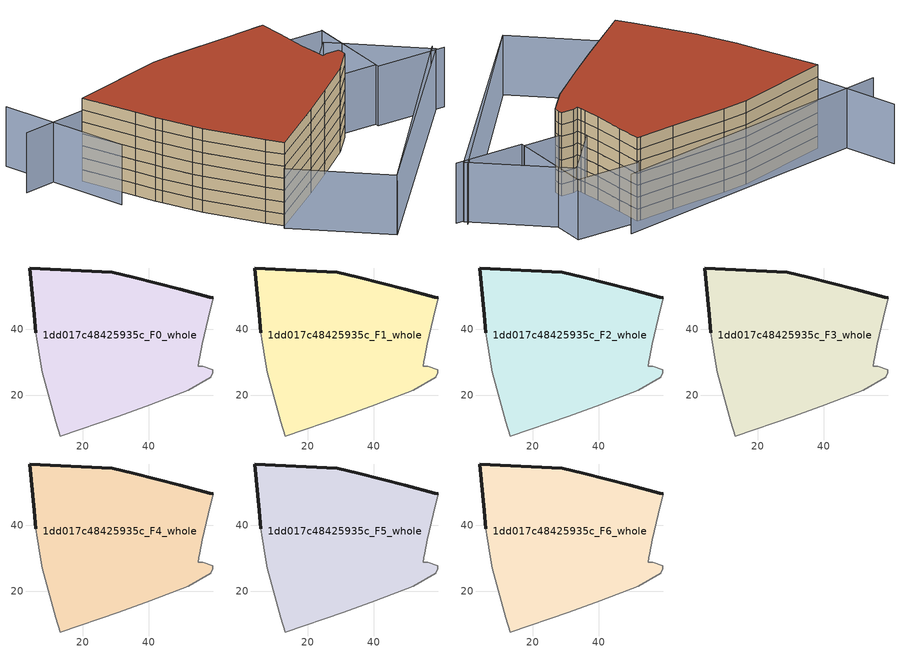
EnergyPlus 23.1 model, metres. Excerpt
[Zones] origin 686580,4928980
1dd017c48425935c_F0_whole
 floor ground (EU_floor_Construction): 58.61,49.78 59.6,49.52 58.14,43.37 56.28,35.64 55.51,31.46 55.26,30.11 55.02,28.84 56.45,28.85 59.48,27.79 59.44,26.85 58.86,25.41 52.06,21.56 40.56,17.15 30.94,13.72 13.31,7.66 11.81,12.02 7.75,27.01 7.33,29.58 6.08,37.19 5.88,38.99 5.37,44.34 4.02,58.57 29.03,57.26 35.34,55.78 49.65,52.09 z0
 wall outside (EU_wall_Construction): 59.6,49.52 58.61,49.78 49.65,52.09 35.34,55.78 29.03,57.26 4.02,58.57 5.37,44.34 5.88,38.99 z0:3
 wall adiabatic (EU_wall_Construction): 5.88,38.99 6.08,37.19 7.33,29.58 7.75,27.01 11.81,12.02 13.31,7.66 30.94,13.72 40.56,17.15 52.06,21.56 58.86,25.41 59.44,26.85 59.48,27.79 56.45,28.85 55.02,28.84 55.26,30.11 55.51,31.46 56.28,35.64 58.14,43.37 59.6,49.52 z0:3
1dd017c48425935c_F1_whole
 floor to 1dd017c48425935c_F0_whole (EU_floor_Construction): 58.61,49.78 59.6,49.52 58.14,43.37 56.28,35.64 55.51,31.46 55.26,30.11 55.02,28.84 56.45,28.85 59.48,27.79 59.44,26.85 58.86,25.41 52.06,21.56 40.56,17.15 30.94,13.72 13.31,7.66 11.81,12.02 7.75,27.01 7.33,29.58 6.08,37.19 5.88,38.99 5.37,44.34 4.02,58.57 29.03,57.26 35.34,55.78 49.65,52.09 z3
 wall outside (EU_wall_Construction): 59.6,49.52 58.61,49.78 49.65,52.09 35.34,55.78 29.03,57.26 4.02,58.57 5.37,44.34 5.88,38.99 z3:6
 wall adiabatic (EU_wall_Construction): 5.88,38.99 6.08,37.19 7.33,29.58 7.75,27.01 11.81,12.02 13.31,7.66 30.94,13.72 40.56,17.15 52.06,21.56 58.86,25.41 59.44,26.85 59.48,27.79 56.45,28.85 55.02,28.84 55.26,30.11 55.51,31.46 56.28,35.64 58.14,43.37 59.6,49.52 z3:6
1dd017c48425935c_F2_whole
 floor to 1dd017c48425935c_F1_whole (EU_floor_Construction): 58.61,49.78 59.6,49.52 58.14,43.37 56.28,35.64 55.51,31.46 55.26,30.11 55.02,28.84 56.45,28.85 59.48,27.79 59.44,26.85 58.86,25.41 52.06,21.56 40.56,17.15 30.94,13.72 13.31,7.66 11.81,12.02 7.75,27.01 7.33,29.58 6.08,37.19 5.88,38.99 5.37,44.34 4.02,58.57 29.03,57.26 35.34,55.78 49.65,52.09 z6
 wall outside (EU_wall_Construction): 59.6,49.52 58.61,49.78 49.65,52.09 35.34,55.78 29.03,57.26 4.02,58.57 5.37,44.34 5.88,38.99 z6:9
 wall adiabatic (EU_wall_Construction): 5.88,38.99 6.08,37.19 7.33,29.58 7.75,27.01 11.81,12.02 13.31,7.66 30.94,13.72 40.56,17.15 52.06,21.56 58.86,25.41 59.44,26.85 59.48,27.79 56.45,28.85 55.02,28.84 55.26,30.11 55.51,31.46 56.28,35.64 58.14,43.37 59.6,49.52 z6:9
1dd017c48425935c_F3_whole
 floor to 1dd017c48425935c_F2_whole (EU_floor_Construction): 58.61,49.78 59.6,49.52 58.14,43.37 56.28,35.64 55.51,31.46 55.26,30.11 55.02,28.84 56.45,28.85 59.48,27.79 59.44,26.85 58.86,25.41 52.06,21.56 40.56,17.15 30.94,13.72 13.31,7.66 11.81,12.02 7.75,27.01 7.33,29.58 6.08,37.19 5.88,38.99 5.37,44.34 4.02,58.57 29.03,57.26 35.34,55.78 49.65,52.09 z9
 wall outside (EU_wall_Construction): 59.6,49.52 58.61,49.78 49.65,52.09 35.34,55.78 29.03,57.26 4.02,58.57 5.37,44.34 5.88,38.99 z9:12
 wall adiabatic (EU_wall_Construction): 5.88,38.99 6.08,37.19 7.33,29.58 7.75,27.01 11.81,12.02 13.31,7.66 30.94,13.72 40.56,17.15 52.06,21.56 58.86,25.41 59.44,26.85 59.48,27.79 56.45,28.85 55.02,28.84 55.26,30.11 55.51,31.46 56.28,35.64 58.14,43.37 59.6,49.52 z9:12
1dd017c48425935c_F4_whole
 floor to 1dd017c48425935c_F3_whole (EU_floor_Construction): 58.61,49.78 59.6,49.52 58.14,43.37 56.28,35.64 55.51,31.46 55.26,30.11 55.02,28.84 56.45,28.85 59.48,27.79 59.44,26.85 58.86,25.41 52.06,21.56 40.56,17.15 30.94,13.72 13.31,7.66 11.81,12.02 7.75,27.01 7.33,29.58 6.08,37.19 5.88,38.99 5.37,44.34 4.02,58.57 29.03,57.26 35.34,55.78 49.65,52.09 z12
 wall outside (EU_wall_Construction): 59.6,49.52 58.61,49.78 49.65,52.09 35.34,55.78 29.03,57.26 4.02,58.57 5.37,44.34 5.88,38.99 z12:15
 wall adiabatic (EU_wall_Construction): 5.88,38.99 6.08,37.19 7.33,29.58 7.75,27.01 11.81,12.02 13.31,7.66 30.94,13.72 40.56,17.15 52.06,21.56 58.86,25.41 59.44,26.85 59.48,27.79 56.45,28.85 55.02,28.84 55.26,30.11 55.51,31.46 56.28,35.64 58.14,43.37 59.6,49.52 z12:15
1dd017c48425935c_F5_whole
 floor to 1dd017c48425935c_F4_whole (EU_floor_Construction): 58.61,49.78 59.6,49.52 58.14,43.37 56.28,35.64 55.51,31.46 55.26,30.11 55.02,28.84 56.45,28.85 59.48,27.79 59.44,26.85 58.86,25.41 52.06,21.56 40.56,17.15 30.94,13.72 13.31,7.66 11.81,12.02 7.75,27.01 7.33,29.58 6.08,37.19 5.88,38.99 5.37,44.34 4.02,58.57 29.03,57.26 35.34,55.78 49.65,52.09 z15
 wall outside (EU_wall_Construction): 59.6,49.52 58.61,49.78 49.65,52.09 35.34,55.78 29.03,57.26 4.02,58.57 5.37,44.34 5.88,38.99 z15:18
 wall adiabatic (EU_wall_Construction): 5.88,38.99 6.08,37.19 7.33,29.58 7.75,27.01 11.81,12.02 13.31,7.66 30.94,13.72 40.56,17.15 52.06,21.56 58.86,25.41 59.44,26.85 59.48,27.79 56.45,28.85 55.02,28.84 55.26,30.11 55.51,31.46 56.28,35.64 58.14,43.37 59.6,49.52 z15:18
1dd017c48425935c_F6_whole
 floor to 1dd017c48425935c_F5_whole (EU_floor_Construction): 58.61,49.78 59.6,49.52 58.14,43.37 56.28,35.64 55.51,31.46 55.26,30.11 55.02,28.84 56.45,28.85 59.48,27.79 59.44,26.85 58.86,25.41 52.06,21.56 40.56,17.15 30.94,13.72 13.31,7.66 11.81,12.02 7.75,27.01 7.33,29.58 6.08,37.19 5.88,38.99 5.37,44.34 4.02,58.57 29.03,57.26 35.34,55.78 49.65,52.09 z18
 wall outside (EU_wall_Construction): 59.6,49.52 58.61,49.78 49.65,52.09 35.34,55.78 29.03,57.26 4.02,58.57 5.37,44.34 5.88,38.99 z18:21
 wall adiabatic (EU_wall_Construction): 5.88,38.99 6.08,37.19 7.33,29.58 7.75,27.01 11.81,12.02 13.31,7.66 30.94,13.72 40.56,17.15 52.06,21.56 58.86,25.41 59.44,26.85 59.48,27.79 56.45,28.85 55.02,28.84 55.26,30.11 55.51,31.46 56.28,35.64 58.14,43.37 59.6,49.52 z18:21
 roof outside (EU_roof_Construction): 52.06,21.56 58.86,25.41 59.44,26.85 59.48,27.79 56.45,28.85 55.02,28.84 55.26,30.11 55.51,31.46 56.28,35.64 58.14,43.37 59.6,49.52 58.61,49.78 49.65,52.09 35.34,55.78 29.03,57.26 4.02,58.57 5.37,44.34 5.88,38.99 6.08,37.19 7.33,29.58 7.75,27.01 11.81,12.02 13.31,7.66 30.94,13.72 40.56,17.15 z21
shading: 25.52,-15.16 84.21,19.86 / 85.43,17.38 68.27,23.1 / 68.27,23.1 75.51,44.82 / -0.09,77.28 -0.26,44.05 / 65.81,52.47 -8.36,65.05 / 83.77,18.35 25.06,-15.43 / 25.06,-15.43 12.16,7 / 12.16,7 70.87,40.77 / 70.87,40.77 83.77,18.35 / 75.48,44.75 68.6,24.11 / 68.6,24.11 52.88,29.35 / 52.88,29.35 59.76,49.99 / 59.76,49.99 75.48,44.75 z0:15
[Building]
EU S2 Campaign: North Axis=0; Terrain=City; Solar Distribution=FullExterior
[Site:Location]
Bologna: Latitude=44.5; Longitude=11.25; Time Zone=1; Elevation=37
[SizingPeriod:WeatherFileDays]
AnnualSizingPeriod: Begin Month=1; Begin Day of Month=1; End Month=12; End Day of Month=31; Day of Week for Start Day=Monday; Use Weather File Daylight Saving Period=No; Use Weather File Rain and Snow Indicators=No
[MATERIAL]
EU_InternalMass_Material: Roughness=MediumRough; Thickness=0.1; Conductivity=1; Density=1800; Specific Heat=900; Thermal Absorptance=0.9; Solar Absorptance=0.7; Visible Absorptance=0.7
[MATERIAL:NOMASS] Roughness=MediumRough; Thermal Absorptance=0.9; Solar Absorptance=0.7; Visible Absorptance=0.7
Name | Thermal Resistance
EU_wall_NoMass | 0.905828
EU_roof_NoMass | 0.37593
EU_floor_NoMass | 0.67114
[CONSTRUCTION]
EU_wall_Construction: EU_wall_NoMass
EU_roof_Construction: EU_roof_NoMass
EU_floor_Construction: EU_floor_NoMass
EU_InternalMass_Construction: EU_InternalMass_Material
[ZONE] Type=1; Multiplier=1; Ceiling Height=autocalculate; Volume=6138.22; Floor Area=autocalculate; Part of Total Floor Area=Yes
1dd017c48425935c_F0_whole; 1dd017c48425935c_F1_whole; 1dd017c48425935c_F2_whole; 1dd017c48425935c_F3_whole; 1dd017c48425935c_F4_whole; 1dd017c48425935c_F5_whole; 1dd017c48425935c_F6_whole
[INTERNALMASS] Construction=EU_InternalMass_Construction; Surface Area=1736.53
Name | Zone or ZoneList
1dd017c48425935c_F0_whole_EU_InternalMass | 1dd017c48425935c_F0_whole
1dd017c48425935c_F1_whole_EU_InternalMass | 1dd017c48425935c_F1_whole
1dd017c48425935c_F2_whole_EU_InternalMass | 1dd017c48425935c_F2_whole
1dd017c48425935c_F3_whole_EU_InternalMass | 1dd017c48425935c_F3_whole
1dd017c48425935c_F4_whole_EU_InternalMass | 1dd017c48425935c_F4_whole
1dd017c48425935c_F5_whole_EU_InternalMass | 1dd017c48425935c_F5_whole
1dd017c48425935c_F6_whole_EU_InternalMass | 1dd017c48425935c_F6_whole
[OTHEREQUIPMENT] Fuel Type=Electricity; Design Level Calculation Method=Watts/Area; Power per Zone Floor Area=1; Fraction Latent=0; Fraction Radiant=0; Fraction Lost=0; Carbon Dioxide Generation Rate=0; EndUse Subcategory=EU_Step8_InternalGains
Name | Zone or ZoneList or Space or SpaceList | Schedule
EU_Step8_InternalGain_1dd017c48425935c_F0_whole_f000 | 1dd017c48425935c_F0_whole | EU_Step8_GainSchedule_1dd017c48425935c_F0_whole_f000
EU_Step8_InternalGain_1dd017c48425935c_F1_whole_f000 | 1dd017c48425935c_F1_whole | EU_Step8_GainSchedule_1dd017c48425935c_F1_whole_f000
EU_Step8_InternalGain_1dd017c48425935c_F2_whole_f000 | 1dd017c48425935c_F2_whole | EU_Step8_GainSchedule_1dd017c48425935c_F2_whole_f000
EU_Step8_InternalGain_1dd017c48425935c_F3_whole_f000 | 1dd017c48425935c_F3_whole | EU_Step8_GainSchedule_1dd017c48425935c_F3_whole_f000
EU_Step8_InternalGain_1dd017c48425935c_F4_whole_f000 | 1dd017c48425935c_F4_whole | EU_Step8_GainSchedule_1dd017c48425935c_F4_whole_f000
EU_Step8_InternalGain_1dd017c48425935c_F5_whole_f000 | 1dd017c48425935c_F5_whole | EU_Step8_GainSchedule_1dd017c48425935c_F5_whole_f000
EU_Step8_InternalGain_1dd017c48425935c_F6_whole_f000 | 1dd017c48425935c_F6_whole | EU_Step8_GainSchedule_1dd017c48425935c_F6_whole_f000
[ZONEVENTILATION:DESIGNFLOWRATE] Schedule=EU_AlwaysOn; Design Flow Rate Calculation Method=AirChanges/Hour; Air Changes per Hour=0.73129; Ventilation Type=Natural; Fan Pressure Rise=0; Fan Total Efficiency=1; Constant Term Coefficient=1; Temperature Term Coefficient=0; Velocity Term Coefficient=0; Velocity Squared Term Coefficient=0; Minimum Indoor Temperature=-100; Maximum Indoor Temperature=100; Delta Temperature=-100; Minimum Outdoor Temperature=-100; Maximum Outdoor Temperature=100; Maximum Wind Speed=40
Name | Zone or ZoneList or Space or SpaceList
EU_ConstantAir_1dd017c48425935c_F0_whole | 1dd017c48425935c_F0_whole
EU_ConstantAir_1dd017c48425935c_F1_whole | 1dd017c48425935c_F1_whole
EU_ConstantAir_1dd017c48425935c_F2_whole | 1dd017c48425935c_F2_whole
EU_ConstantAir_1dd017c48425935c_F3_whole | 1dd017c48425935c_F3_whole
EU_ConstantAir_1dd017c48425935c_F4_whole | 1dd017c48425935c_F4_whole
EU_ConstantAir_1dd017c48425935c_F5_whole | 1dd017c48425935c_F5_whole
EU_ConstantAir_1dd017c48425935c_F6_whole | 1dd017c48425935c_F6_whole
[HVACTEMPLATE:THERMOSTAT] Constant Heating Setpoint=20; Constant Cooling Setpoint=50
EU_HeatOnly_1dd017c48425935c_F0_whole; EU_HeatOnly_1dd017c48425935c_F1_whole; EU_HeatOnly_1dd017c48425935c_F2_whole; EU_HeatOnly_1dd017c48425935c_F3_whole; EU_HeatOnly_1dd017c48425935c_F4_whole; EU_HeatOnly_1dd017c48425935c_F5_whole; EU_HeatOnly_1dd017c48425935c_F6_whole
[HVACTEMPLATE:ZONE:IDEALLOADSAIRSYSTEM] System Availability Schedule=EU_AlwaysOn; Maximum Heating Supply Air Temperature=50; Minimum Cooling Supply Air Temperature=13; Maximum Heating Supply Air Humidity Ratio=0.0156; Minimum Cooling Supply Air Humidity Ratio=0.0077; Heating Limit=NoLimit; Cooling Limit=NoLimit; Heating Availability Schedule=EU_AlwaysOn; Cooling Availability Schedule=EU_CoolingOff; Dehumidification Control Type=ConstantSensibleHeatRatio; Cooling Sensible Heat Ratio=0.7; Dehumidification Setpoint=60; Humidification Control Type=None; Humidification Setpoint=30; Outdoor Air Method=None; Outdoor Air Flow Rate per Person=0.00944; Outdoor Air Flow Rate per Zone Floor Area=0; Outdoor Air Flow Rate per Zone=0; Demand Controlled Ventilation Type=None; Outdoor Air Economizer Type=NoEconomizer; Heat Recovery Type=None; Sensible Heat Recovery Effectiveness=0.7; Latent Heat Recovery Effectiveness=0.65
Name | Template Thermostat
1dd017c48425935c_F0_whole | EU_HeatOnly_1dd017c48425935c_F0_whole
1dd017c48425935c_F1_whole | EU_HeatOnly_1dd017c48425935c_F1_whole
1dd017c48425935c_F2_whole | EU_HeatOnly_1dd017c48425935c_F2_whole
1dd017c48425935c_F3_whole | EU_HeatOnly_1dd017c48425935c_F3_whole
1dd017c48425935c_F4_whole | EU_HeatOnly_1dd017c48425935c_F4_whole
1dd017c48425935c_F5_whole | EU_HeatOnly_1dd017c48425935c_F5_whole
1dd017c48425935c_F6_whole | EU_HeatOnly_1dd017c48425935c_F6_whole
[SIZING:ZONE] Zone Cooling Design Supply Air Temperature Input Method=SupplyAirTemperature; Zone Cooling Design Supply Air Temperature=13; Zone Heating Design Supply Air Temperature Input Method=SupplyAirTemperature; Zone Heating Design Supply Air Temperature=50; Zone Cooling Design Supply Air Humidity Ratio=0.008; Zone Heating Design Supply Air Humidity Ratio=0.008; Cooling Design Air Flow Method=DesignDay; Cooling Design Air Flow Rate=0; Cooling Minimum Air Flow per Zone Floor Area=0.000762; Cooling Minimum Air Flow=0; Cooling Minimum Air Flow Fraction=0.2; Heating Design Air Flow Method=DesignDay; Heating Design Air Flow Rate=0; Heating Maximum Air Flow per Zone Floor Area=0.002032; Heating Maximum Air Flow=0.141576; Heating Maximum Air Flow Fraction=0.3; Account for Dedicated Outdoor Air System=No; Dedicated Outdoor Air System Control Strategy=NeutralSupplyAir; Dedicated Outdoor Air Low Setpoint Temperature for Design=autosize; Dedicated Outdoor Air High Setpoint Temperature for Design=autosize; Zone Load Sizing Method=Sensible Load Only No Latent Load; Zone Latent Cooling Design Supply Air Humidity Ratio Input Method=HumidityRatioDifference; Zone Cooling Design Supply Air Humidity Ratio Difference=0.005; Zone Latent Heating Design Supply Air Humidity Ratio Input Method=HumidityRatioDifference; Zone Humidification Design Supply Air Humidity Ratio Difference=0.005
1dd017c48425935c_F0_whole; 1dd017c48425935c_F1_whole; 1dd017c48425935c_F2_whole; 1dd017c48425935c_F3_whole; 1dd017c48425935c_F4_whole; 1dd017c48425935c_F5_whole; 1dd017c48425935c_F6_whole
[SCHEDULE:CONSTANT]
Name | Hourly Value
EU_AlwaysOn | 1
EU_CoolingOff | 0
[SCHEDULE:FILE] Column Number=1; Rows to Skip at Top=0; Number of Hours of Data=8760; Column Separator=Comma; Interpolate to Timestep=No; Minutes per Item=60; Adjust Schedule for Daylight Savings=Yes
Name | File
EU_Step8_GainSchedule_1dd017c48425935c_F0_whole_f000 | ../../schedules/1dd017c48425935c/1dd017c48425935c_F0_whole_f000_gain.csv
EU_Step8_GainSchedule_1dd017c48425935c_F1_whole_f000 | ../../schedules/1dd017c48425935c/1dd017c48425935c_F1_whole_f000_gain.csv
EU_Step8_GainSchedule_1dd017c48425935c_F2_whole_f000 | ../../schedules/1dd017c48425935c/1dd017c48425935c_F2_whole_f000_gain.csv
EU_Step8_GainSchedule_1dd017c48425935c_F3_whole_f000 | ../../schedules/1dd017c48425935c/1dd017c48425935c_F3_whole_f000_gain.csv
EU_Step8_GainSchedule_1dd017c48425935c_F4_whole_f000 | ../../schedules/1dd017c48425935c/1dd017c48425935c_F4_whole_f000_gain.csv
EU_Step8_GainSchedule_1dd017c48425935c_F5_whole_f000 | ../../schedules/1dd017c48425935c/1dd017c48425935c_F5_whole_f000_gain.csv
EU_Step8_GainSchedule_1dd017c48425935c_F6_whole_f000 | ../../schedules/1dd017c48425935c/1dd017c48425935c_F6_whole_f000_gain.csv
